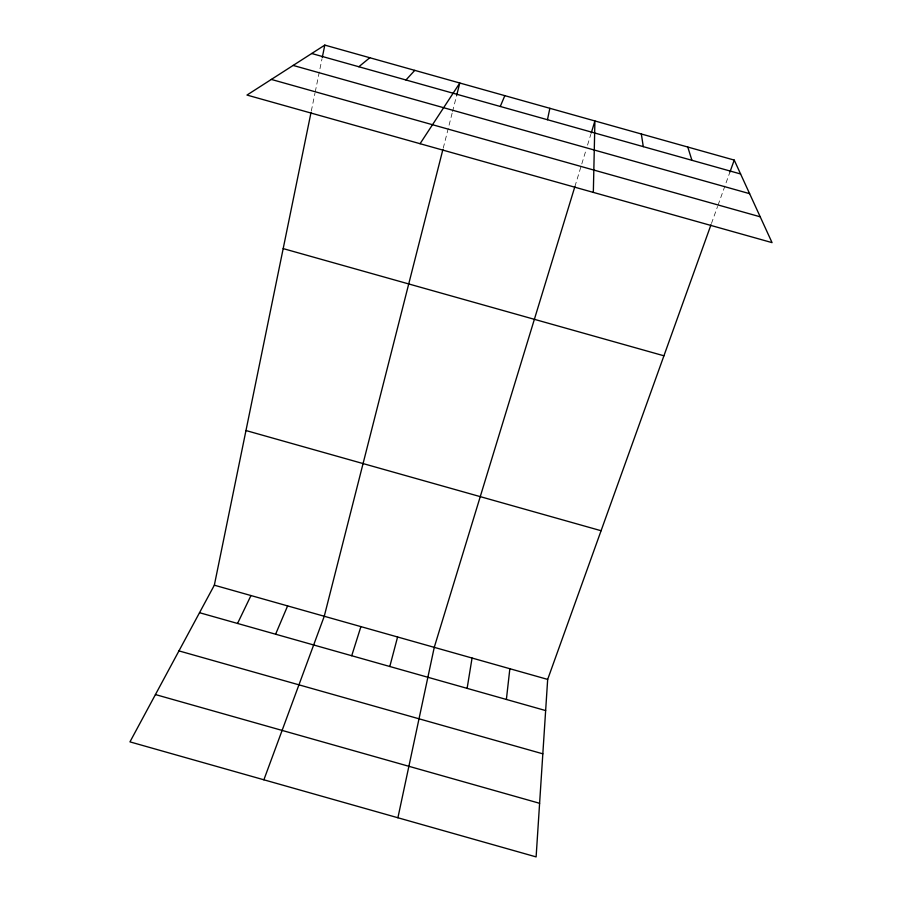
<?xml version="1.0" encoding="UTF-8"?>
<svg xmlns="http://www.w3.org/2000/svg" width="902" height="902" viewBox="0 0 902 902"><rect width="100%" height="100%" fill="white"/><g stroke="black" fill="none" stroke-linecap="round" stroke-linejoin="round"><path stroke-width="0.68" stroke-dasharray="4.51 3.38" d="M311.314 111.047L314.956 93.278M315.238 91.903L321.991 58.867M443.254 148.12L452.195 112.919M452.545 111.555L456.694 95.24M574.89 186.567L585.894 150.476M587.54 145.109L590.81 134.375M711.452 223.504L717.586 206.423M718.06 205.104L729.955 172"/><path stroke-width="1.35" d="M593.336 192.397L594.914 120.958L591.227 133.034M710.979 224.812L547.672 679.409L536.115 856.9L129.956 741.872L214.338 585.195L311.043 112.4M506.383 699.456L509.855 668.72M467.123 688.361L472.062 658.032M322.273 57.491L324.81 45.1L734.228 160.082L772.044 242.627L246.99 95.06L324.81 45.1M547.458 119.729L549.859 108.308M397.906 817.753L434.257 647.354L574.89 186.567M442.905 149.473L324.258 616.258L263.88 779.802M456.694 95.24L459.806 83.007L420.073 143.7M389.799 666.499L397.59 636.981M351.724 655.731L360.913 626.619M729.955 172L734.228 160.082M500.272 106.47L504.827 95.657M275.606 634.207L287.614 605.907M237.553 623.451L250.97 595.546M405.968 79.985L414.785 70.367M358.827 66.748L369.797 57.739M311.709 53.511L740.598 173.973M293.139 65.429L749.618 193.671M271.333 79.432L760.206 216.807M283.183 248.602L663.928 355.794M245.964 430.536L601.082 530.726M214.338 585.195L547.672 679.409M199.522 612.706L545.642 710.562M178.957 650.894L542.835 753.824M155.437 694.563L539.61 803.299M687.775 147.037L691.924 160.308M641.333 133.992L643.284 146.643"/></g></svg>
